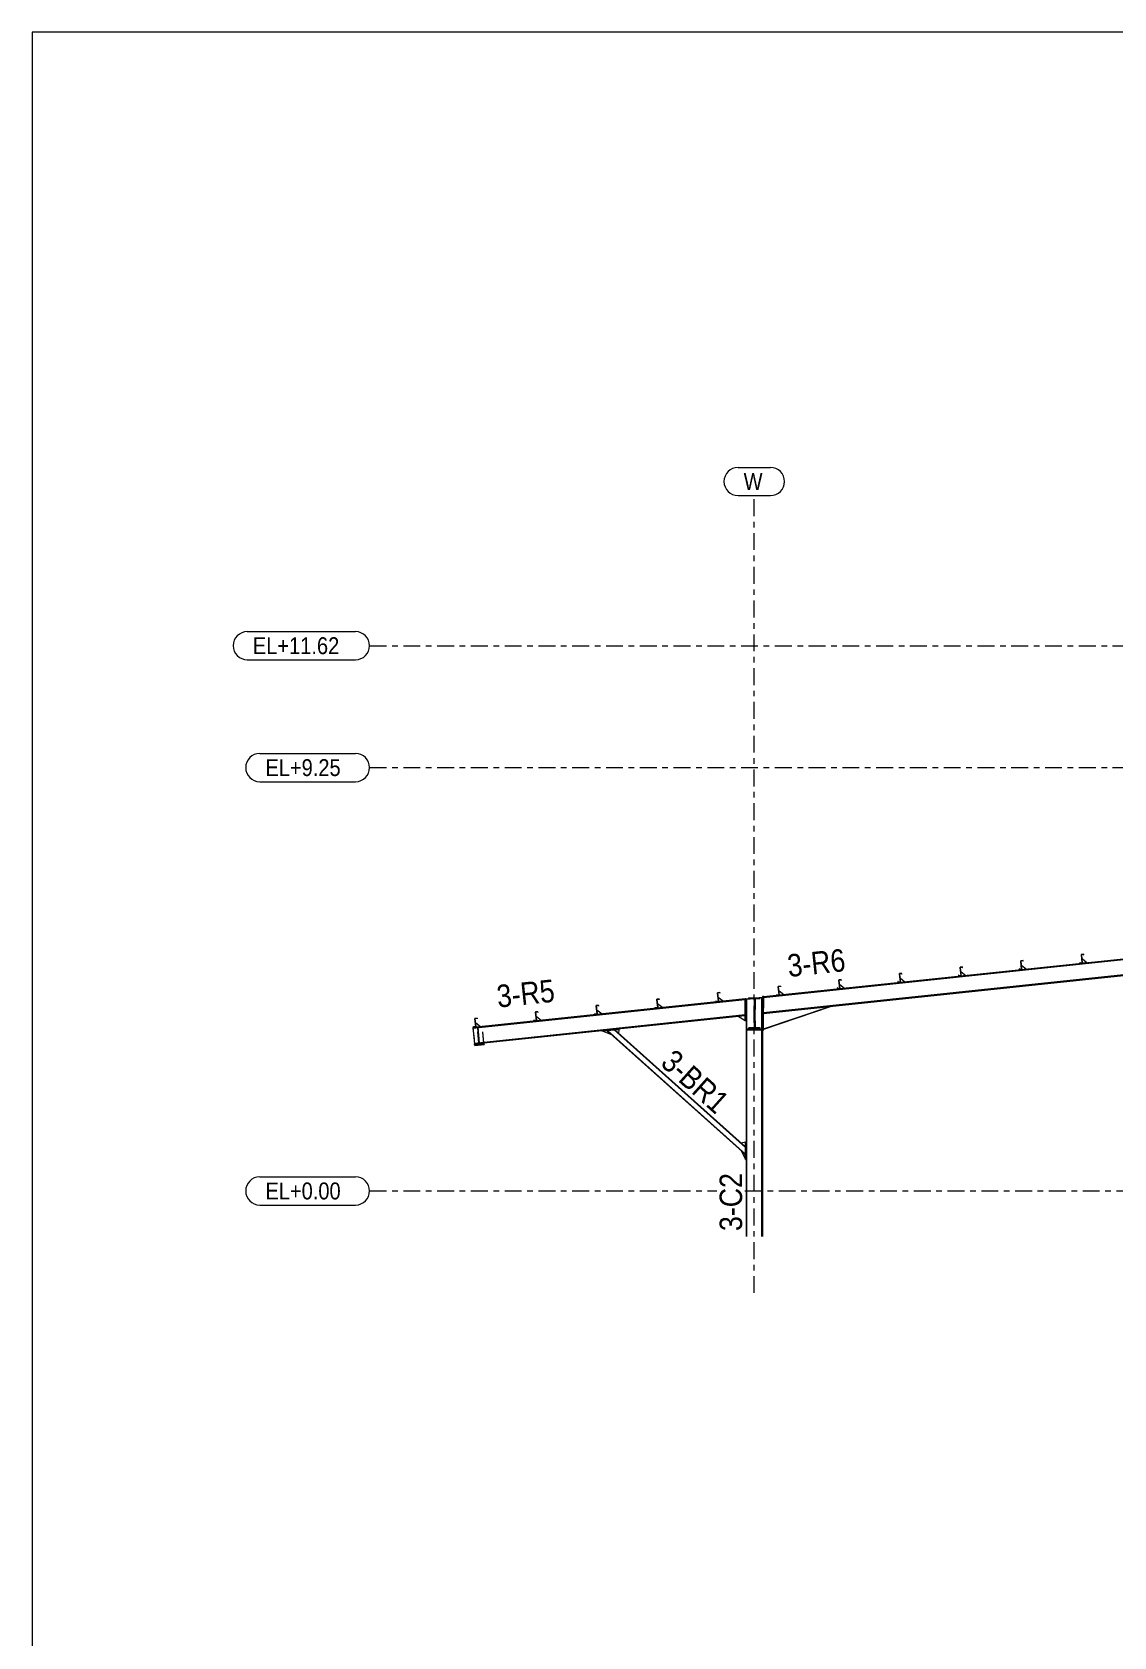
# Model space of a CAD drawing. Header units: millimetres. Extents: x -619 to 204, y -351 to 223.
# Drawn here: x -616.4 to -424.2, y -62.6 to 222.6 of the extents above; entities that cross this region are included whole.
import ezdxf

# ---------------------------------------------------------------- set-up
doc = ezdxf.new("R2010")
doc.units = ezdxf.units.MM
for name, pattern in [('XKITLINE00', [0]), ('XKITLINE02', [4, 2, -2]), ('XKITLINE03', [6, 3, -1, 1, -1])]:
    doc.linetypes.add(name, pattern=pattern)
for name, color, linetype, lineweight in [('DrawingSheet', 5, 'Continuous', 0), ('Part', 2, 'Continuous', 0), ('PartMark', 7, 'Continuous', 0), ('S-grid', 1, 'Continuous', 0)]:
    doc.layers.add(name, color=color, linetype=linetype, lineweight=lineweight)
doc.styles.add('ARIAL', font='ARIAL.TTF')

# ---------------------------------------------------------------- blocks, each defined once
blk = doc.blocks.new('*A143')
at = {"layer": 'DrawingSheet', "color": 5, "linetype": 'XKITLINE00', "lineweight": 0}
for p, q in [((203.63, 222.55), (-616.37, 222.55)), ((-616.37, 222.55), (-616.37, -351.45))]:
    blk.add_line(p, q, dxfattribs=at)
blk = doc.blocks.new('*A146')
at = {"layer": 'S-grid', "color": 1, "linetype": 'XKITLINE03', "lineweight": 0}
blk.add_line((-556.42, 113.54), (22.91, 113.54), dxfattribs=at)
at = {"layer": 'S-grid', "color": 3, "style": 'ARIAL', "width": 0.85}
blk.add_text('EL+11.62', height=3, dxfattribs=at).set_placement((-577.16, 112.04))
blk = doc.blocks.new('*A147')
at = {"layer": 'S-grid', "color": 1, "linetype": 'XKITLINE03', "lineweight": 0}
blk.add_line((-556.42, 91.88), (-330.17, 91.88), dxfattribs=at)
at = {"layer": 'S-grid', "color": 3, "style": 'ARIAL', "width": 0.85}
blk.add_text('EL+9.25', height=3, dxfattribs=at).set_placement((-574.93, 90.38))
blk = doc.blocks.new('*A148')
at = {"layer": 'S-grid', "color": 1, "linetype": 'XKITLINE03', "lineweight": 0}
for p, q in [((-556.42, 16.67), (-494.74, 16.67)), ((-489.74, 16.67), (22.91, 16.67))]:
    blk.add_line(p, q, dxfattribs=at)
at = {"layer": 'S-grid', "color": 3, "style": 'ARIAL', "width": 0.85}
blk.add_text('EL+0.00', height=3, dxfattribs=at).set_placement((-574.93, 15.17))
blk = doc.blocks.new('*A207')
at = {"layer": 'S-grid', "color": 1, "linetype": 'XKITLINE03', "lineweight": 0}
blk.add_line((-488.08, -1.45), (-488.08, 140.21), dxfattribs=at)
at = {"layer": 'S-grid', "color": 3, "style": 'ARIAL', "width": 0.85}
blk.add_text('W', height=3, dxfattribs=at).set_placement((-489.97, 141.21))
blk = doc.blocks.new('*A208')
at = {"layer": 'Part', "color": 2, "linetype": 'XKITLINE00', "lineweight": 0}
for p, q in [((-406.39, 59.58), (-486.44, 51.13)), ((-486.44, 51.04), (-406.39, 59.48)), ((-406.39, 56.74), (-486.44, 48.29)), ((-486.44, 48.2), (-406.39, 56.64))]:
    blk.add_line(p, q, dxfattribs=at)
at = {"layer": 'Part', "color": 7, "linetype": 'XKITLINE02', "lineweight": 0}
for p, q in [((-406.39, 56.64), (-406.39, 59.58)), ((-486.44, 51.13), (-486.44, 48.2))]:
    blk.add_line(p, q, dxfattribs=at)
blk = doc.blocks.new('*A259')
at = {"layer": 'Part', "color": 7, "linetype": 'XKITLINE02', "lineweight": 0}
for p, q in [((-537.23, 45.71), (-537.26, 45.71)), ((-537.26, 45.71), (-536.95, 42.73)), ((-536.91, 42.73), (-537.23, 45.71)), ((-536.95, 42.73), (-536.91, 42.73))]:
    blk.add_line(p, q, dxfattribs=at)
blk = doc.blocks.new('*A260')
at = {"layer": 'Part', "color": 7, "linetype": 'XKITLINE02', "lineweight": 0}
for p, q in [((-514.28, 45.15), (-512.88, 45.29)), ((-489.66, 24.52), (-489.66, 23.12))]:
    blk.add_line(p, q, dxfattribs=at)
at = {"layer": 'Part', "color": 2, "linetype": 'XKITLINE00', "lineweight": 0}
for p, q in [((-489.66, 23.12), (-514.28, 45.15)), ((-514.18, 45.16), (-489.66, 23.22)), ((-489.66, 24.42), (-512.98, 45.28)), ((-512.88, 45.29), (-489.66, 24.52))]:
    blk.add_line(p, q, dxfattribs=at)
blk = doc.blocks.new('*A261')
at = {"layer": 'Part', "color": 2, "linetype": 'XKITLINE00', "lineweight": 0}
for p, q in [((-489.68, 50.79), (-538.08, 45.69)), ((-538.07, 45.6), (-489.68, 50.7)), ((-538.08, 45.69), (-537.77, 42.79)), ((-489.68, 47.95), (-537.78, 42.88)), ((-537.77, 42.79), (-489.68, 47.86))]:
    blk.add_line(p, q, dxfattribs=at)
at = {"layer": 'Part', "color": 7, "linetype": 'XKITLINE02', "lineweight": 0}
blk.add_line((-489.68, 47.86), (-489.68, 50.79), dxfattribs=at)
blk = doc.blocks.new('*A262')
at = {"layer": 'Part', "color": 7, "linetype": 'XKITLINE02', "lineweight": 0}
for p, q in [((-536.1, 42.82), (-537.76, 42.65)), ((-536.09, 42.75), (-536.1, 42.82)), ((-537.76, 42.65), (-537.75, 42.58)), ((-537.75, 42.58), (-536.09, 42.75))]:
    blk.add_line(p, q, dxfattribs=at)
blk = doc.blocks.new('*A263')
at = {"layer": 'Part', "color": 7, "linetype": 'XKITLINE02', "lineweight": 0}
for p, q in [((-536.42, 45.86), (-538.08, 45.69)), ((-538.08, 45.69), (-538.07, 45.62)), ((-538.07, 45.62), (-536.41, 45.8)), ((-536.41, 45.8), (-536.42, 45.86))]:
    blk.add_line(p, q, dxfattribs=at)
blk = doc.blocks.new('*A264')
at = {"layer": 'Part', "color": 2, "linetype": 'XKITLINE00', "lineweight": 0}
blk.add_line((-537.58, 46.58), (-536.66, 45.84), dxfattribs=at)
at = {"layer": 'Part', "color": 7, "linetype": 'XKITLINE02', "lineweight": 0}
for p, q in [((-537.49, 45.75), (-537.58, 46.58)), ((-536.66, 45.84), (-537.49, 45.75))]:
    blk.add_line(p, q, dxfattribs=at)
blk = doc.blocks.new('*A265')
at = {"layer": 'Part', "color": 2, "linetype": 'XKITLINE00', "lineweight": 0}
for p, q in [((-537.69, 47.24), (-537.65, 47.24)), ((-537.49, 45.75), (-537.65, 47.24)), ((-537.54, 45.83), (-537.53, 45.74))]:
    blk.add_line(p, q, dxfattribs=at)
at = {"layer": 'Part', "color": 7, "linetype": 'XKITLINE02', "lineweight": 0}
for p, q in [((-537.54, 45.83), (-537.69, 47.24)), ((-537.53, 45.74), (-537.49, 45.75))]:
    blk.add_line(p, q, dxfattribs=at)
blk = doc.blocks.new('*A266')
at = {"layer": 'Part', "color": 2, "linetype": 'XKITLINE00', "lineweight": 0}
blk.add_line((-526.81, 47.71), (-525.89, 46.97), dxfattribs=at)
at = {"layer": 'Part', "color": 7, "linetype": 'XKITLINE02', "lineweight": 0}
for p, q in [((-526.72, 46.89), (-526.81, 47.71)), ((-525.89, 46.97), (-526.72, 46.89))]:
    blk.add_line(p, q, dxfattribs=at)
blk = doc.blocks.new('*A267')
at = {"layer": 'Part', "color": 2, "linetype": 'XKITLINE00', "lineweight": 0}
for p, q in [((-526.92, 48.37), (-526.88, 48.38)), ((-526.72, 46.89), (-526.88, 48.38)), ((-526.77, 46.96), (-526.76, 46.88))]:
    blk.add_line(p, q, dxfattribs=at)
at = {"layer": 'Part', "color": 7, "linetype": 'XKITLINE02', "lineweight": 0}
for p, q in [((-526.77, 46.96), (-526.92, 48.37)), ((-526.76, 46.88), (-526.72, 46.89))]:
    blk.add_line(p, q, dxfattribs=at)
blk = doc.blocks.new('*A268')
at = {"layer": 'Part', "color": 7, "linetype": 'XKITLINE02', "lineweight": 0}
for p, q in [((-536.41, 45.8), (-538.07, 45.62)), ((-538.07, 45.62), (-537.76, 42.7)), ((-536.11, 42.88), (-536.41, 45.8))]:
    blk.add_line(p, q, dxfattribs=at)
at = {"layer": 'Part', "color": 2, "linetype": 'XKITLINE00', "lineweight": 0}
for p, q in [((-536.11, 42.88), (-536.08, 42.67)), ((-537.74, 42.5), (-537.76, 42.7)), ((-537.74, 42.5), (-536.08, 42.67))]:
    blk.add_line(p, q, dxfattribs=at)
blk = doc.blocks.new('*A269')
at = {"layer": 'Part', "color": 7, "linetype": 'XKITLINE02', "lineweight": 0}
for p, q in [((-537.27, 45.68), (-537.21, 45.69)), ((-536.99, 42.96), (-537.27, 45.68)), ((-537.21, 45.69), (-536.92, 42.97)), ((-537.19, 45.56), (-537.26, 45.56)), ((-537, 43.09), (-536.93, 43.09)), ((-536.92, 42.97), (-536.99, 42.96))]:
    blk.add_line(p, q, dxfattribs=at)
blk = doc.blocks.new('*A270')
at = {"layer": 'Part', "color": 7, "linetype": 'XKITLINE02', "lineweight": 0}
for p, q in [((-536.41, 45.8), (-538.07, 45.62)), ((-538.07, 45.62), (-537.77, 42.79)), ((-536.12, 42.96), (-536.41, 45.8))]:
    blk.add_line(p, q, dxfattribs=at)
at = {"layer": 'Part', "color": 2, "linetype": 'XKITLINE00', "lineweight": 0}
for p, q in [((-537.76, 42.7), (-537.77, 42.79)), ((-537.76, 42.7), (-536.11, 42.88)), ((-536.12, 42.96), (-536.11, 42.88))]:
    blk.add_line(p, q, dxfattribs=at)
blk = doc.blocks.new('*A271')
at = {"layer": 'Part', "color": 2, "linetype": 'XKITLINE00', "lineweight": 0}
for p, q in [((-489.66, 22.24), (-489.66, 25.4)), ((-489.66, 25.4), (-489.56, 25.4)), ((-489.56, 22.24), (-489.56, 25.4)), ((-489.66, 22.24), (-489.56, 22.24))]:
    blk.add_line(p, q, dxfattribs=at)
blk = doc.blocks.new('*A272')
at = {"layer": 'Part', "color": 2, "linetype": 'XKITLINE00', "lineweight": 0}
for p, q in [((-490.4, 23.79), (-489.66, 22.32)), ((-489.66, 23), (-489.75, 23.2))]:
    blk.add_line(p, q, dxfattribs=at)
at = {"layer": 'Part', "color": 7, "linetype": 'XKITLINE02', "lineweight": 0}
for p, q in [((-489.75, 23.2), (-490.4, 23.79)), ((-489.66, 22.32), (-489.66, 23))]:
    blk.add_line(p, q, dxfattribs=at)
blk = doc.blocks.new('*A273')
at = {"layer": 'Part', "color": 2, "linetype": 'XKITLINE00', "lineweight": 0}
for p, q in [((-489.66, 25.32), (-490.4, 25.18)), ((-489.75, 24.6), (-489.66, 24.64))]:
    blk.add_line(p, q, dxfattribs=at)
at = {"layer": 'Part', "color": 7, "linetype": 'XKITLINE02', "lineweight": 0}
for p, q in [((-490.4, 25.18), (-489.75, 24.6)), ((-489.66, 25.32), (-489.66, 24.64))]:
    blk.add_line(p, q, dxfattribs=at)
blk = doc.blocks.new('*A274')
at = {"layer": 'Part', "color": 7, "linetype": 'XKITLINE02', "lineweight": 0}
for p, q in [((-514.41, 45.13), (-515.07, 45.06)), ((-513.54, 44.48), (-514.19, 45.06))]:
    blk.add_line(p, q, dxfattribs=at)
at = {"layer": 'Part', "color": 2, "linetype": 'XKITLINE00', "lineweight": 0}
for p, q in [((-513.54, 44.48), (-515.07, 45.06)), ((-514.19, 45.06), (-514.41, 45.13))]:
    blk.add_line(p, q, dxfattribs=at)
blk = doc.blocks.new('*A275')
at = {"layer": 'Part', "color": 2, "linetype": 'XKITLINE00', "lineweight": 0}
for p, q in [((-515.17, 45.15), (-512.02, 45.49)), ((-515.16, 45.05), (-515.17, 45.15)), ((-512.01, 45.39), (-515.16, 45.05)), ((-512.02, 45.49), (-512.01, 45.39))]:
    blk.add_line(p, q, dxfattribs=at)
blk = doc.blocks.new('*A276')
at = {"layer": 'Part', "color": 2, "linetype": 'XKITLINE00', "lineweight": 0}
blk.add_line((-516.03, 48.85), (-515.12, 48.11), dxfattribs=at)
at = {"layer": 'Part', "color": 7, "linetype": 'XKITLINE02', "lineweight": 0}
for p, q in [((-515.94, 48.02), (-516.03, 48.85)), ((-515.12, 48.11), (-515.94, 48.02))]:
    blk.add_line(p, q, dxfattribs=at)
blk = doc.blocks.new('*A277')
at = {"layer": 'Part', "color": 2, "linetype": 'XKITLINE00', "lineweight": 0}
for p, q in [((-516.14, 49.51), (-516.1, 49.51)), ((-515.94, 48.02), (-516.1, 49.51)), ((-516, 48.1), (-515.99, 48.02))]:
    blk.add_line(p, q, dxfattribs=at)
at = {"layer": 'Part', "color": 7, "linetype": 'XKITLINE02', "lineweight": 0}
for p, q in [((-516, 48.1), (-516.14, 49.51)), ((-515.99, 48.02), (-515.94, 48.02))]:
    blk.add_line(p, q, dxfattribs=at)
blk = doc.blocks.new('*A278')
at = {"layer": 'Part', "color": 2, "linetype": 'XKITLINE00', "lineweight": 0}
for p, q in [((-512.76, 45.31), (-512.79, 45.21)), ((-512.14, 44.63), (-512.09, 45.38))]:
    blk.add_line(p, q, dxfattribs=at)
at = {"layer": 'Part', "color": 7, "linetype": 'XKITLINE02', "lineweight": 0}
for p, q in [((-512.79, 45.21), (-512.14, 44.63)), ((-512.76, 45.31), (-512.09, 45.38))]:
    blk.add_line(p, q, dxfattribs=at)
blk = doc.blocks.new('*A279')
at = {"layer": 'Part', "color": 2, "linetype": 'XKITLINE00', "lineweight": 0}
for p, q in [((-489.68, 46.96), (-489.68, 50.87)), ((-489.68, 50.87), (-489.56, 50.87)), ((-489.56, 46.96), (-489.56, 50.87)), ((-489.68, 46.96), (-489.56, 46.96))]:
    blk.add_line(p, q, dxfattribs=at)
blk = doc.blocks.new('*A280')
at = {"layer": 'Part', "color": 7, "linetype": 'XKITLINE02', "lineweight": 0}
for p, q in [((-490.93, 47.73), (-489.81, 47.85)), ((-489.68, 47.73), (-489.68, 46.96))]:
    blk.add_line(p, q, dxfattribs=at)
at = {"layer": 'Part', "color": 2, "linetype": 'XKITLINE00', "lineweight": 0}
for p, q in [((-490.93, 47.73), (-489.68, 46.96)), ((-489.81, 47.85), (-489.68, 47.73))]:
    blk.add_line(p, q, dxfattribs=at)
blk = doc.blocks.new('*A281')
at = {"layer": 'Part', "color": 7, "linetype": 'XKITLINE02', "lineweight": 0}
for p, q in [((-489.45, 45.39), (-486.72, 45.39)), ((-489.45, 45.31), (-489.45, 45.39)), ((-489.45, 45.31), (-486.72, 45.31)), ((-489.32, 45.31), (-489.32, 45.39)), ((-486.84, 45.31), (-486.84, 45.39)), ((-486.72, 45.31), (-486.72, 45.39))]:
    blk.add_line(p, q, dxfattribs=at)
blk = doc.blocks.new('*A282')
at = {"layer": 'Part', "color": 2, "linetype": 'XKITLINE00', "lineweight": 0}
for p, q in [((-505.37, 50.65), (-505.33, 50.65)), ((-505.17, 49.16), (-505.33, 50.65)), ((-505.22, 49.24), (-505.21, 49.15))]:
    blk.add_line(p, q, dxfattribs=at)
at = {"layer": 'Part', "color": 7, "linetype": 'XKITLINE02', "lineweight": 0}
for p, q in [((-505.22, 49.24), (-505.37, 50.65)), ((-505.21, 49.15), (-505.17, 49.16))]:
    blk.add_line(p, q, dxfattribs=at)
blk = doc.blocks.new('*A283')
at = {"layer": 'Part', "color": 2, "linetype": 'XKITLINE00', "lineweight": 0}
blk.add_line((-505.26, 49.99), (-504.34, 49.25), dxfattribs=at)
at = {"layer": 'Part', "color": 7, "linetype": 'XKITLINE02', "lineweight": 0}
for p, q in [((-505.17, 49.16), (-505.26, 49.99)), ((-504.34, 49.25), (-505.17, 49.16))]:
    blk.add_line(p, q, dxfattribs=at)
blk = doc.blocks.new('*A284')
at = {"layer": 'Part', "color": 2, "linetype": 'XKITLINE00', "lineweight": 0}
blk.add_line((-494.49, 51.12), (-493.57, 50.38), dxfattribs=at)
at = {"layer": 'Part', "color": 7, "linetype": 'XKITLINE02', "lineweight": 0}
for p, q in [((-494.4, 50.29), (-494.49, 51.12)), ((-493.57, 50.38), (-494.4, 50.29))]:
    blk.add_line(p, q, dxfattribs=at)
blk = doc.blocks.new('*A285')
at = {"layer": 'Part', "color": 2, "linetype": 'XKITLINE00', "lineweight": 0}
for p, q in [((-494.6, 51.78), (-494.56, 51.79)), ((-494.4, 50.29), (-494.56, 51.79)), ((-494.45, 50.37), (-494.44, 50.29))]:
    blk.add_line(p, q, dxfattribs=at)
at = {"layer": 'Part', "color": 7, "linetype": 'XKITLINE02', "lineweight": 0}
for p, q in [((-494.45, 50.37), (-494.6, 51.78)), ((-494.44, 50.29), (-494.4, 50.29))]:
    blk.add_line(p, q, dxfattribs=at)
blk = doc.blocks.new('*A286')
at = {"layer": 'Part', "color": 2, "linetype": 'XKITLINE00', "lineweight": 0}
for p, q in [((-489.55, 50.81), (-486.63, 51.11)), ((-489.54, 50.72), (-489.55, 50.81)), ((-486.63, 51.03), (-489.54, 50.72)), ((-486.63, 51.11), (-486.63, 51.03))]:
    blk.add_line(p, q, dxfattribs=at)
blk = doc.blocks.new('*A287')
at = {"layer": 'Part', "color": 2, "linetype": 'XKITLINE00', "lineweight": 0}
for p, q in [((-484.09, 51.59), (-484.1, 51.59)), ((-484.1, 51.59), (-484.09, 51.47)), ((-484.08, 51.48), (-484.09, 51.59)), ((-484.09, 51.47), (-483.67, 51.51)), ((-483.69, 51.52), (-484.08, 51.48)), ((-483.43, 53.06), (-483.85, 53.02)), ((-483.85, 53.02), (-483.69, 51.52)), ((-483.83, 53), (-483.45, 53.04)), ((-483.67, 51.51), (-483.83, 53)), ((-483.45, 53.04), (-483.44, 52.93)), ((-483.44, 52.93), (-483.42, 52.94)), ((-483.42, 52.94), (-483.43, 53.06))]:
    blk.add_line(p, q, dxfattribs=at)
blk = doc.blocks.new('*A288')
at = {"layer": 'Part', "color": 2, "linetype": 'XKITLINE00', "lineweight": 0}
for p, q in [((-461.89, 55.33), (-462.3, 55.29)), ((-462.3, 55.29), (-462.14, 53.8)), ((-462.28, 55.28), (-461.9, 55.32)), ((-462.13, 53.78), (-462.28, 55.28)), ((-461.9, 55.32), (-461.89, 55.21)), ((-461.87, 55.21), (-461.89, 55.33)), ((-461.89, 55.21), (-461.87, 55.21)), ((-462.54, 53.86), (-462.55, 53.86)), ((-462.55, 53.86), (-462.54, 53.74)), ((-462.53, 53.75), (-462.54, 53.86)), ((-462.54, 53.74), (-462.13, 53.78)), ((-462.14, 53.8), (-462.53, 53.75))]:
    blk.add_line(p, q, dxfattribs=at)
blk = doc.blocks.new('*A289')
at = {"layer": 'Part', "color": 2, "linetype": 'XKITLINE00', "lineweight": 0}
for p, q in [((-440.34, 57.6), (-440.75, 57.56)), ((-440.75, 57.56), (-440.6, 56.07)), ((-440.74, 57.55), (-440.35, 57.59)), ((-440.58, 56.05), (-440.74, 57.55)), ((-440.35, 57.59), (-440.34, 57.48)), ((-440.33, 57.48), (-440.34, 57.6)), ((-440.34, 57.48), (-440.33, 57.48)), ((-440.99, 56.14), (-441.01, 56.14)), ((-441.01, 56.14), (-440.99, 56.01)), ((-440.98, 56.03), (-440.99, 56.14)), ((-440.99, 56.01), (-440.58, 56.05)), ((-440.6, 56.07), (-440.98, 56.03))]:
    blk.add_line(p, q, dxfattribs=at)
blk = doc.blocks.new('*A290')
at = {"layer": 'Part', "color": 2, "linetype": 'XKITLINE00', "lineweight": 0}
for p, q in [((-472.66, 54.2), (-473.07, 54.15)), ((-473.06, 54.14), (-472.67, 54.18)), ((-472.67, 54.18), (-472.66, 54.07)), ((-472.65, 54.07), (-472.66, 54.2)), ((-473.31, 52.73), (-473.33, 52.73)), ((-473.33, 52.73), (-473.32, 52.6)), ((-473.32, 52.6), (-472.9, 52.65)), ((-473.3, 52.62), (-473.31, 52.73)), ((-472.92, 52.66), (-473.3, 52.62)), ((-473.07, 54.15), (-472.92, 52.66)), ((-472.9, 52.65), (-473.06, 54.14)), ((-472.66, 54.07), (-472.65, 54.07))]:
    blk.add_line(p, q, dxfattribs=at)
blk = doc.blocks.new('*A291')
at = {"layer": 'Part', "color": 2, "linetype": 'XKITLINE00', "lineweight": 0}
for p, q in [((-451.77, 55), (-451.78, 55)), ((-451.78, 55), (-451.77, 54.87)), ((-451.75, 54.89), (-451.77, 55)), ((-451.77, 54.87), (-451.35, 54.92)), ((-451.37, 54.93), (-451.75, 54.89)), ((-451.11, 56.47), (-451.53, 56.42)), ((-451.53, 56.42), (-451.37, 54.93)), ((-451.51, 56.41), (-451.13, 56.45)), ((-451.35, 54.92), (-451.51, 56.41)), ((-451.13, 56.45), (-451.12, 56.34)), ((-451.12, 56.34), (-451.1, 56.34)), ((-451.1, 56.34), (-451.11, 56.47))]:
    blk.add_line(p, q, dxfattribs=at)
blk = doc.blocks.new('*A292')
at = {"layer": 'Part', "color": 7, "linetype": 'XKITLINE02', "lineweight": 0}
for p, q in [((-488.06, 50.86), (-488.1, 50.86)), ((-488.1, 50.86), (-488.1, 45.64)), ((-488.06, 45.64), (-488.06, 50.86)), ((-488.1, 45.64), (-488.06, 45.64))]:
    blk.add_line(p, q, dxfattribs=at)
blk = doc.blocks.new('*A293')
at = {"layer": 'Part', "color": 2, "linetype": 'XKITLINE00', "lineweight": 0}
for p, q in [((-489.54, 50.72), (-489.45, 50.73)), ((-489.54, 50.72), (-489.54, 8.55)), ((-489.45, 50.73), (-489.45, 8.55)), ((-486.72, 51.02), (-486.62, 51.03)), ((-486.72, 8.55), (-486.72, 51.02)), ((-486.62, 51.03), (-486.62, 8.55))]:
    blk.add_line(p, q, dxfattribs=at)
at = {"layer": 'Part', "color": 7, "linetype": 'XKITLINE02', "lineweight": 0}
blk.add_line((-489.45, 50.73), (-486.72, 51.02), dxfattribs=at)
blk = doc.blocks.new('*A294')
at = {"layer": 'Part', "color": 7, "linetype": 'XKITLINE02', "lineweight": 0}
for p, q in [((-487.04, 45.64), (-489.12, 45.64)), ((-489.12, 45.64), (-489.12, 45.54)), ((-487.04, 45.54), (-487.04, 45.64)), ((-489.12, 45.54), (-487.04, 45.54))]:
    blk.add_line(p, q, dxfattribs=at)
blk = doc.blocks.new('*A295')
at = {"layer": 'Part', "color": 2, "linetype": 'XKITLINE00', "lineweight": 0}
for p, q in [((-486.44, 45.46), (-474.63, 49.45)), ((-474.6, 49.36), (-486.44, 45.37)), ((-474.63, 49.45), (-474.6, 49.36)), ((-486.44, 48.08), (-486.32, 48.21))]:
    blk.add_line(p, q, dxfattribs=at)
at = {"layer": 'Part', "color": 7, "linetype": 'XKITLINE02', "lineweight": 0}
for p, q in [((-474.63, 49.45), (-486.32, 48.21)), ((-486.44, 45.37), (-486.44, 48.08))]:
    blk.add_line(p, q, dxfattribs=at)
blk = doc.blocks.new('*A296')
at = {"layer": 'Part', "color": 7, "linetype": 'XKITLINE02', "lineweight": 0}
for p, q in [((-488.06, 45.39), (-488.06, 50.88)), ((-488.06, 50.88), (-487.94, 50.88)), ((-487.94, 50.75), (-488.06, 50.75)), ((-488.06, 50.59), (-487.94, 50.59)), ((-487.94, 50.88), (-487.94, 45.39)), ((-488.06, 45.92), (-487.94, 45.92)), ((-488.06, 45.51), (-487.94, 45.51)), ((-487.94, 45.39), (-488.06, 45.39))]:
    blk.add_line(p, q, dxfattribs=at)
blk = doc.blocks.new('*A297')
at = {"layer": 'Part', "color": 2, "linetype": 'XKITLINE00', "lineweight": 0}
for p, q in [((-486.44, 51.22), (-486.61, 51.22)), ((-486.61, 51.22), (-486.61, 45.22)), ((-486.44, 45.22), (-486.44, 51.22)), ((-486.61, 45.22), (-486.44, 45.22))]:
    blk.add_line(p, q, dxfattribs=at)
blk = doc.blocks.new('*A298')
at = {"layer": 'Part', "color": 2, "linetype": 'XKITLINE00', "lineweight": 0}
for p, q in [((-489.12, 50.96), (-488.08, 50.96)), ((-489.12, 50.96), (-489.12, 50.86)), ((-489.12, 50.86), (-489.03, 50.86))]:
    blk.add_line(p, q, dxfattribs=at)
at = {"layer": 'Part', "color": 7, "linetype": 'XKITLINE02', "lineweight": 0}
for p, q in [((-489.03, 50.86), (-487.04, 50.86)), ((-488.08, 50.96), (-487.04, 50.96)), ((-487.04, 50.86), (-487.04, 50.96))]:
    blk.add_line(p, q, dxfattribs=at)
blk = doc.blocks.new('*A299')
at = {"layer": 'Part', "color": 2, "linetype": 'XKITLINE00', "lineweight": 0}
blk.add_line((-483.71, 52.26), (-482.8, 51.52), dxfattribs=at)
at = {"layer": 'Part', "color": 7, "linetype": 'XKITLINE02', "lineweight": 0}
for p, q in [((-483.62, 51.43), (-483.71, 52.26)), ((-482.8, 51.52), (-483.62, 51.43))]:
    blk.add_line(p, q, dxfattribs=at)
blk = doc.blocks.new('*A300')
at = {"layer": 'Part', "color": 2, "linetype": 'XKITLINE00', "lineweight": 0}
for p, q in [((-483.82, 52.92), (-483.78, 52.92)), ((-483.62, 51.43), (-483.78, 52.92)), ((-483.67, 51.51), (-483.67, 51.43))]:
    blk.add_line(p, q, dxfattribs=at)
at = {"layer": 'Part', "color": 7, "linetype": 'XKITLINE02', "lineweight": 0}
for p, q in [((-483.67, 51.51), (-483.82, 52.92)), ((-483.67, 51.43), (-483.62, 51.43))]:
    blk.add_line(p, q, dxfattribs=at)
blk = doc.blocks.new('*A301')
at = {"layer": 'Part', "color": 2, "linetype": 'XKITLINE00', "lineweight": 0}
blk.add_line((-472.94, 53.4), (-472.02, 52.65), dxfattribs=at)
at = {"layer": 'Part', "color": 7, "linetype": 'XKITLINE02', "lineweight": 0}
for p, q in [((-472.85, 52.57), (-472.94, 53.4)), ((-472.02, 52.65), (-472.85, 52.57))]:
    blk.add_line(p, q, dxfattribs=at)
blk = doc.blocks.new('*A302')
at = {"layer": 'Part', "color": 2, "linetype": 'XKITLINE00', "lineweight": 0}
for p, q in [((-473.05, 54.05), (-473.01, 54.06)), ((-472.85, 52.57), (-473.01, 54.06)), ((-472.9, 52.65), (-472.89, 52.56))]:
    blk.add_line(p, q, dxfattribs=at)
at = {"layer": 'Part', "color": 7, "linetype": 'XKITLINE02', "lineweight": 0}
for p, q in [((-472.9, 52.65), (-473.05, 54.05)), ((-472.89, 52.56), (-472.85, 52.57))]:
    blk.add_line(p, q, dxfattribs=at)
blk = doc.blocks.new('*A303')
at = {"layer": 'Part', "color": 2, "linetype": 'XKITLINE00', "lineweight": 0}
for p, q in [((-462.28, 55.19), (-462.23, 55.2)), ((-462.08, 53.7), (-462.23, 55.2)), ((-462.13, 53.78), (-462.12, 53.7))]:
    blk.add_line(p, q, dxfattribs=at)
at = {"layer": 'Part', "color": 7, "linetype": 'XKITLINE02', "lineweight": 0}
for p, q in [((-462.13, 53.78), (-462.28, 55.19)), ((-462.12, 53.7), (-462.08, 53.7))]:
    blk.add_line(p, q, dxfattribs=at)
blk = doc.blocks.new('*A304')
at = {"layer": 'Part', "color": 2, "linetype": 'XKITLINE00', "lineweight": 0}
blk.add_line((-462.16, 54.53), (-461.25, 53.79), dxfattribs=at)
at = {"layer": 'Part', "color": 7, "linetype": 'XKITLINE02', "lineweight": 0}
for p, q in [((-462.08, 53.7), (-462.16, 54.53)), ((-461.25, 53.79), (-462.08, 53.7))]:
    blk.add_line(p, q, dxfattribs=at)
blk = doc.blocks.new('*A305')
at = {"layer": 'Part', "color": 2, "linetype": 'XKITLINE00', "lineweight": 0}
for p, q in [((-440.73, 57.46), (-440.69, 57.47)), ((-440.53, 55.98), (-440.69, 57.47)), ((-440.58, 56.05), (-440.57, 55.97))]:
    blk.add_line(p, q, dxfattribs=at)
at = {"layer": 'Part', "color": 7, "linetype": 'XKITLINE02', "lineweight": 0}
for p, q in [((-440.58, 56.05), (-440.73, 57.46)), ((-440.57, 55.97), (-440.53, 55.98))]:
    blk.add_line(p, q, dxfattribs=at)
blk = doc.blocks.new('*A306')
at = {"layer": 'Part', "color": 2, "linetype": 'XKITLINE00', "lineweight": 0}
blk.add_line((-440.62, 56.8), (-439.7, 56.06), dxfattribs=at)
at = {"layer": 'Part', "color": 7, "linetype": 'XKITLINE02', "lineweight": 0}
for p, q in [((-440.53, 55.98), (-440.62, 56.8)), ((-439.7, 56.06), (-440.53, 55.98))]:
    blk.add_line(p, q, dxfattribs=at)
blk = doc.blocks.new('*A307')
at = {"layer": 'Part', "color": 2, "linetype": 'XKITLINE00', "lineweight": 0}
blk.add_line((-451.39, 55.67), (-450.47, 54.93), dxfattribs=at)
at = {"layer": 'Part', "color": 7, "linetype": 'XKITLINE02', "lineweight": 0}
for p, q in [((-451.3, 54.84), (-451.39, 55.67)), ((-450.47, 54.93), (-451.3, 54.84))]:
    blk.add_line(p, q, dxfattribs=at)
blk = doc.blocks.new('*A308')
at = {"layer": 'Part', "color": 2, "linetype": 'XKITLINE00', "lineweight": 0}
for p, q in [((-451.5, 56.33), (-451.46, 56.33)), ((-451.3, 54.84), (-451.46, 56.33)), ((-451.35, 54.92), (-451.34, 54.84))]:
    blk.add_line(p, q, dxfattribs=at)
at = {"layer": 'Part', "color": 7, "linetype": 'XKITLINE02', "lineweight": 0}
for p, q in [((-451.35, 54.92), (-451.5, 56.33)), ((-451.34, 54.84), (-451.3, 54.84))]:
    blk.add_line(p, q, dxfattribs=at)
blk = doc.blocks.new('*A309')
at = {"layer": 'S-grid', "color": 1, "linetype": 'XKITLINE00', "lineweight": 0}
for p, q in [((-575.93, 19.17), (-558.92, 19.17)), ((-575.93, 14.17), (-558.92, 14.17))]:
    blk.add_line(p, q, dxfattribs=at)
for centre, start, end in [((-575.93, 16.67), 90, 270), ((-558.92, 16.67), 270, 90)]:
    blk.add_arc(centre, 2.5, start, end, dxfattribs=at)
blk = doc.blocks.new('*A310')
at = {"layer": 'Part', "color": 2, "linetype": 'XKITLINE00', "lineweight": 0}
for p, q in [((-537.27, 45.68), (-537.21, 45.69)), ((-537.27, 45.68), (-536.99, 42.96)), ((-536.92, 42.97), (-537.21, 45.69)), ((-536.99, 42.96), (-536.92, 42.97))]:
    blk.add_line(p, q, dxfattribs=at)
at = {"layer": 'Part', "color": 7, "linetype": 'XKITLINE02', "lineweight": 0}
for p, q in [((-537.26, 45.56), (-537.19, 45.56)), ((-537, 43.09), (-536.93, 43.09))]:
    blk.add_line(p, q, dxfattribs=at)
blk = doc.blocks.new('*A311')
at = {"layer": 'Part', "color": 2, "linetype": 'XKITLINE00', "lineweight": 0}
for p, q in [((-537.95, 45.91), (-537.97, 45.91)), ((-537.97, 45.91), (-537.96, 45.78)), ((-537.96, 45.78), (-537.54, 45.83)), ((-537.94, 45.8), (-537.95, 45.91)), ((-537.56, 45.84), (-537.94, 45.8)), ((-537.3, 47.38), (-537.72, 47.33)), ((-537.72, 47.33), (-537.56, 45.84)), ((-537.7, 47.32), (-537.32, 47.36)), ((-537.54, 45.83), (-537.7, 47.32)), ((-537.32, 47.36), (-537.3, 47.25)), ((-537.29, 47.25), (-537.3, 47.38)), ((-537.3, 47.25), (-537.29, 47.25))]:
    blk.add_line(p, q, dxfattribs=at)
blk = doc.blocks.new('*A312')
at = {"layer": 'Part', "color": 2, "linetype": 'XKITLINE00', "lineweight": 0}
for p, q in [((-526.53, 48.51), (-526.94, 48.47)), ((-526.94, 48.47), (-526.79, 46.98)), ((-526.93, 48.46), (-526.54, 48.5)), ((-526.54, 48.5), (-526.53, 48.39)), ((-526.52, 48.39), (-526.53, 48.51)), ((-527.18, 47.05), (-527.2, 47.04)), ((-527.2, 47.04), (-527.18, 46.92)), ((-527.17, 46.94), (-527.18, 47.05)), ((-527.18, 46.92), (-526.77, 46.96)), ((-526.79, 46.98), (-527.17, 46.94)), ((-526.77, 46.96), (-526.93, 48.46)), ((-526.53, 48.39), (-526.52, 48.39))]:
    blk.add_line(p, q, dxfattribs=at)
blk = doc.blocks.new('*A313')
at = {"layer": 'Part', "color": 2, "linetype": 'XKITLINE00', "lineweight": 0}
for p, q in [((-515.75, 49.65), (-516.17, 49.61)), ((-516.17, 49.61), (-516.01, 48.11)), ((-516.15, 49.59), (-515.77, 49.63)), ((-516, 48.1), (-516.15, 49.59)), ((-515.77, 49.63), (-515.76, 49.52)), ((-515.76, 49.52), (-515.74, 49.53)), ((-515.74, 49.53), (-515.75, 49.65)), ((-516.41, 48.18), (-516.42, 48.18)), ((-516.42, 48.18), (-516.41, 48.06)), ((-516.4, 48.07), (-516.41, 48.18)), ((-516.41, 48.06), (-516, 48.1)), ((-516.01, 48.11), (-516.4, 48.07))]:
    blk.add_line(p, q, dxfattribs=at)
blk = doc.blocks.new('*A314')
at = {"layer": 'S-grid', "color": 1, "linetype": 'XKITLINE00', "lineweight": 0}
for p, q in [((-578.16, 116.04), (-558.92, 116.04)), ((-578.16, 111.04), (-558.92, 111.04))]:
    blk.add_line(p, q, dxfattribs=at)
for centre, start, end in [((-578.16, 113.54), 90, 270), ((-558.92, 113.54), 270, 90)]:
    blk.add_arc(centre, 2.5, start, end, dxfattribs=at)
blk = doc.blocks.new('*A315')
at = {"layer": 'S-grid', "color": 1, "linetype": 'XKITLINE00', "lineweight": 0}
for p, q in [((-575.93, 94.38), (-558.92, 94.38)), ((-575.93, 89.38), (-558.92, 89.38))]:
    blk.add_line(p, q, dxfattribs=at)
for centre, start, end in [((-575.93, 91.88), 90, 270), ((-558.92, 91.88), 270, 90)]:
    blk.add_arc(centre, 2.5, start, end, dxfattribs=at)
blk = doc.blocks.new('*A316')
at = {"layer": 'Part', "color": 2, "linetype": 'XKITLINE00', "lineweight": 0}
for p, q in [((-488.06, 45.39), (-489.45, 45.39)), ((-489.45, 45.31), (-486.72, 45.31)), ((-487.94, 45.39), (-486.72, 45.39))]:
    blk.add_line(p, q, dxfattribs=at)
at = {"layer": 'Part', "color": 7, "linetype": 'XKITLINE02', "lineweight": 0}
for p, q in [((-489.45, 45.39), (-489.45, 45.31)), ((-489.32, 45.31), (-489.32, 45.39)), ((-487.94, 45.39), (-488.06, 45.39)), ((-488.06, 45.39), (-487.94, 45.39)), ((-486.84, 45.31), (-486.84, 45.39)), ((-486.72, 45.39), (-486.72, 45.31))]:
    blk.add_line(p, q, dxfattribs=at)
blk = doc.blocks.new('*A317')
at = {"layer": 'Part', "color": 2, "linetype": 'XKITLINE00', "lineweight": 0}
for p, q in [((-488.06, 50.88), (-488.06, 45.39)), ((-488.06, 50.88), (-487.94, 50.88)), ((-487.94, 45.39), (-487.94, 50.88)), ((-488.06, 45.39), (-487.94, 45.39))]:
    blk.add_line(p, q, dxfattribs=at)
at = {"layer": 'Part', "color": 7, "linetype": 'XKITLINE02', "lineweight": 0}
for p, q in [((-488.06, 50.75), (-487.94, 50.75)), ((-488.06, 45.51), (-487.94, 45.51))]:
    blk.add_line(p, q, dxfattribs=at)
blk = doc.blocks.new('*A318')
at = {"layer": 'Part', "color": 2, "linetype": 'XKITLINE00', "lineweight": 0}
for p, q in [((-505.63, 49.32), (-505.65, 49.32)), ((-505.65, 49.32), (-505.64, 49.19)), ((-505.64, 49.19), (-505.22, 49.24)), ((-505.62, 49.21), (-505.63, 49.32)), ((-505.24, 49.25), (-505.62, 49.21)), ((-504.98, 50.79), (-505.4, 50.74)), ((-505.4, 50.74), (-505.24, 49.25)), ((-505.38, 50.73), (-504.99, 50.77)), ((-505.22, 49.24), (-505.38, 50.73)), ((-504.99, 50.77), (-504.98, 50.66)), ((-504.97, 50.66), (-504.98, 50.79)), ((-504.98, 50.66), (-504.97, 50.66))]:
    blk.add_line(p, q, dxfattribs=at)
blk = doc.blocks.new('*A319')
at = {"layer": 'Part', "color": 2, "linetype": 'XKITLINE00', "lineweight": 0}
for p, q in [((-494.21, 51.92), (-494.62, 51.88)), ((-494.62, 51.88), (-494.46, 50.39)), ((-494.61, 51.87), (-494.22, 51.91)), ((-494.45, 50.37), (-494.61, 51.87)), ((-494.22, 51.91), (-494.21, 51.8)), ((-494.19, 51.8), (-494.21, 51.92)), ((-494.21, 51.8), (-494.19, 51.8)), ((-494.86, 50.45), (-494.88, 50.45)), ((-494.88, 50.45), (-494.86, 50.33)), ((-494.85, 50.35), (-494.86, 50.45)), ((-494.86, 50.33), (-494.45, 50.37)), ((-494.46, 50.39), (-494.85, 50.35))]:
    blk.add_line(p, q, dxfattribs=at)
blk = doc.blocks.new('*A320')
at = {"layer": 'S-grid', "color": 1, "linetype": 'XKITLINE00', "lineweight": 0}
for p, q in [((-490.97, 145.21), (-485.2, 145.21)), ((-490.97, 140.21), (-485.2, 140.21))]:
    blk.add_line(p, q, dxfattribs=at)
for centre, start, end in [((-490.97, 142.71), 90, 270), ((-485.2, 142.71), 270, 90)]:
    blk.add_arc(centre, 2.5, start, end, dxfattribs=at)
blk = doc.blocks.new('*A334')
at = {"layer": 'Part', "color": 2, "linetype": 'XKITLINE00', "lineweight": 0}
for p, q in [((-430.22, 57.27), (-430.23, 57.27)), ((-430.23, 57.27), (-430.22, 57.15)), ((-430.21, 57.16), (-430.22, 57.27)), ((-430.22, 57.15), (-429.81, 57.19)), ((-429.82, 57.2), (-430.21, 57.16)), ((-429.57, 58.74), (-429.98, 58.7)), ((-429.98, 58.7), (-429.82, 57.2)), ((-429.96, 58.68), (-429.58, 58.72)), ((-429.81, 57.19), (-429.96, 58.68)), ((-429.58, 58.72), (-429.57, 58.62)), ((-429.55, 58.62), (-429.57, 58.74)), ((-429.57, 58.62), (-429.55, 58.62))]:
    blk.add_line(p, q, dxfattribs=at)
blk = doc.blocks.new('*A343')
at = {"layer": 'Part', "color": 2, "linetype": 'XKITLINE00', "lineweight": 0}
blk.add_line((-429.84, 57.94), (-428.93, 57.2), dxfattribs=at)
at = {"layer": 'Part', "color": 7, "linetype": 'XKITLINE02', "lineweight": 0}
for p, q in [((-429.76, 57.11), (-429.84, 57.94)), ((-428.93, 57.2), (-429.76, 57.11))]:
    blk.add_line(p, q, dxfattribs=at)
blk = doc.blocks.new('*A344')
at = {"layer": 'Part', "color": 2, "linetype": 'XKITLINE00', "lineweight": 0}
for p, q in [((-429.96, 58.6), (-429.91, 58.6)), ((-429.76, 57.11), (-429.91, 58.6)), ((-429.81, 57.19), (-429.8, 57.11))]:
    blk.add_line(p, q, dxfattribs=at)
at = {"layer": 'Part', "color": 7, "linetype": 'XKITLINE02', "lineweight": 0}
for p, q in [((-429.81, 57.19), (-429.96, 58.6)), ((-429.8, 57.11), (-429.76, 57.11))]:
    blk.add_line(p, q, dxfattribs=at)
blk = doc.blocks.new('*A1183')
at = {"layer": 'PartMark', "color": 3, "style": 'ARIAL', "width": 0.85}
blk.add_text('3-R5', height=4, rotation=6.0218, dxfattribs=at).set_placement((-533.61, 49.23))
blk = doc.blocks.new('*A1184')
at = {"layer": 'PartMark', "color": 3, "style": 'ARIAL', "width": 0.85}
blk.add_text('3-BR1', height=4, rotation=-41.8145, dxfattribs=at).set_placement((-504.93, 39.12))
blk = doc.blocks.new('*A1185')
at = {"layer": 'PartMark', "color": 3, "style": 'ARIAL', "width": 0.85}
blk.add_text('3-R6', height=4, rotation=6.0218, dxfattribs=at).set_placement((-481.97, 54.67))
blk = doc.blocks.new('*A1186')
at = {"layer": 'PartMark', "color": 3, "style": 'ARIAL', "width": 0.85}
blk.add_text('3-C2', height=4, rotation=90.0002, dxfattribs=at).set_placement((-490.24, 9.55))

msp = doc.modelspace()

# ---------------------------------------------------------------- block references
at = {"lineweight": 0}
for name in ['*A143', '*A320', '*A207', '*A314', '*A146', '*A315', '*A147', '*A208', '*A1185', '*A289', '*A305', '*A334', '*A344', '*A343', '*A1183', '*A290', '*A288', '*A303', '*A304', '*A291', '*A308', '*A307', '*A306', '*A319', '*A285', '*A287', '*A300', '*A299', '*A302', '*A301', '*A261', '*A312', '*A313', '*A277', '*A276', '*A318', '*A282', '*A283', '*A284', '*A279', '*A286', '*A293', '*A298', '*A292', '*A296', '*A317', '*A297', '*A295', '*A263', '*A268', '*A270', '*A311', '*A265', '*A264', '*A269', '*A310', '*A259', '*A267', '*A266', '*A280', '*A294', '*A262', '*A275', '*A274', '*A260', '*A278', '*A281', '*A316', '*A1184', '*A273', '*A272', '*A271', '*A309', '*A148', '*A1186']:
    msp.add_blockref(name, (0, 0), dxfattribs=at)

doc.saveas('drawing.dxf')
